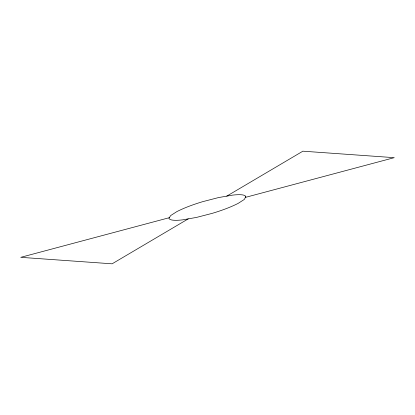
<?xml version="1.0" encoding="UTF-8"?>
<svg xmlns="http://www.w3.org/2000/svg" width="415" height="415" viewBox="0 0 415 415"><rect width="100%" height="100%" fill="white"/><g stroke="black" fill="none" stroke-linecap="round" stroke-linejoin="round"><path stroke-width="0.62" d="M188.249 218.866L112.112 263.816L20.75 257.331L169.362 217.678M226.751 196.134L302.888 151.185L394.25 157.669L245.358 197.4M245.82 196.466L244.362 199.413L238.122 203.402A32.36 7.885 -21.3 0 1 225.77 208.797A50.682 12.346 -21.3 0 1 212.184 213.362L196.482 217.424L182.584 219.857A50.682 12.346 -21.3 0 1 173.641 220.235A34.362 8.373 -21.3 0 1 168.905 218.425L170.638 215.587L176.878 211.598A32.36 7.885 -21.3 0 1 189.23 206.203A50.682 12.346 -21.3 0 1 202.816 201.638L218.518 197.576L232.416 195.143A50.682 12.346 -21.3 0 1 241.359 194.765A32.36 7.885 -21.3 0 1 245.82 196.466"/></g></svg>
